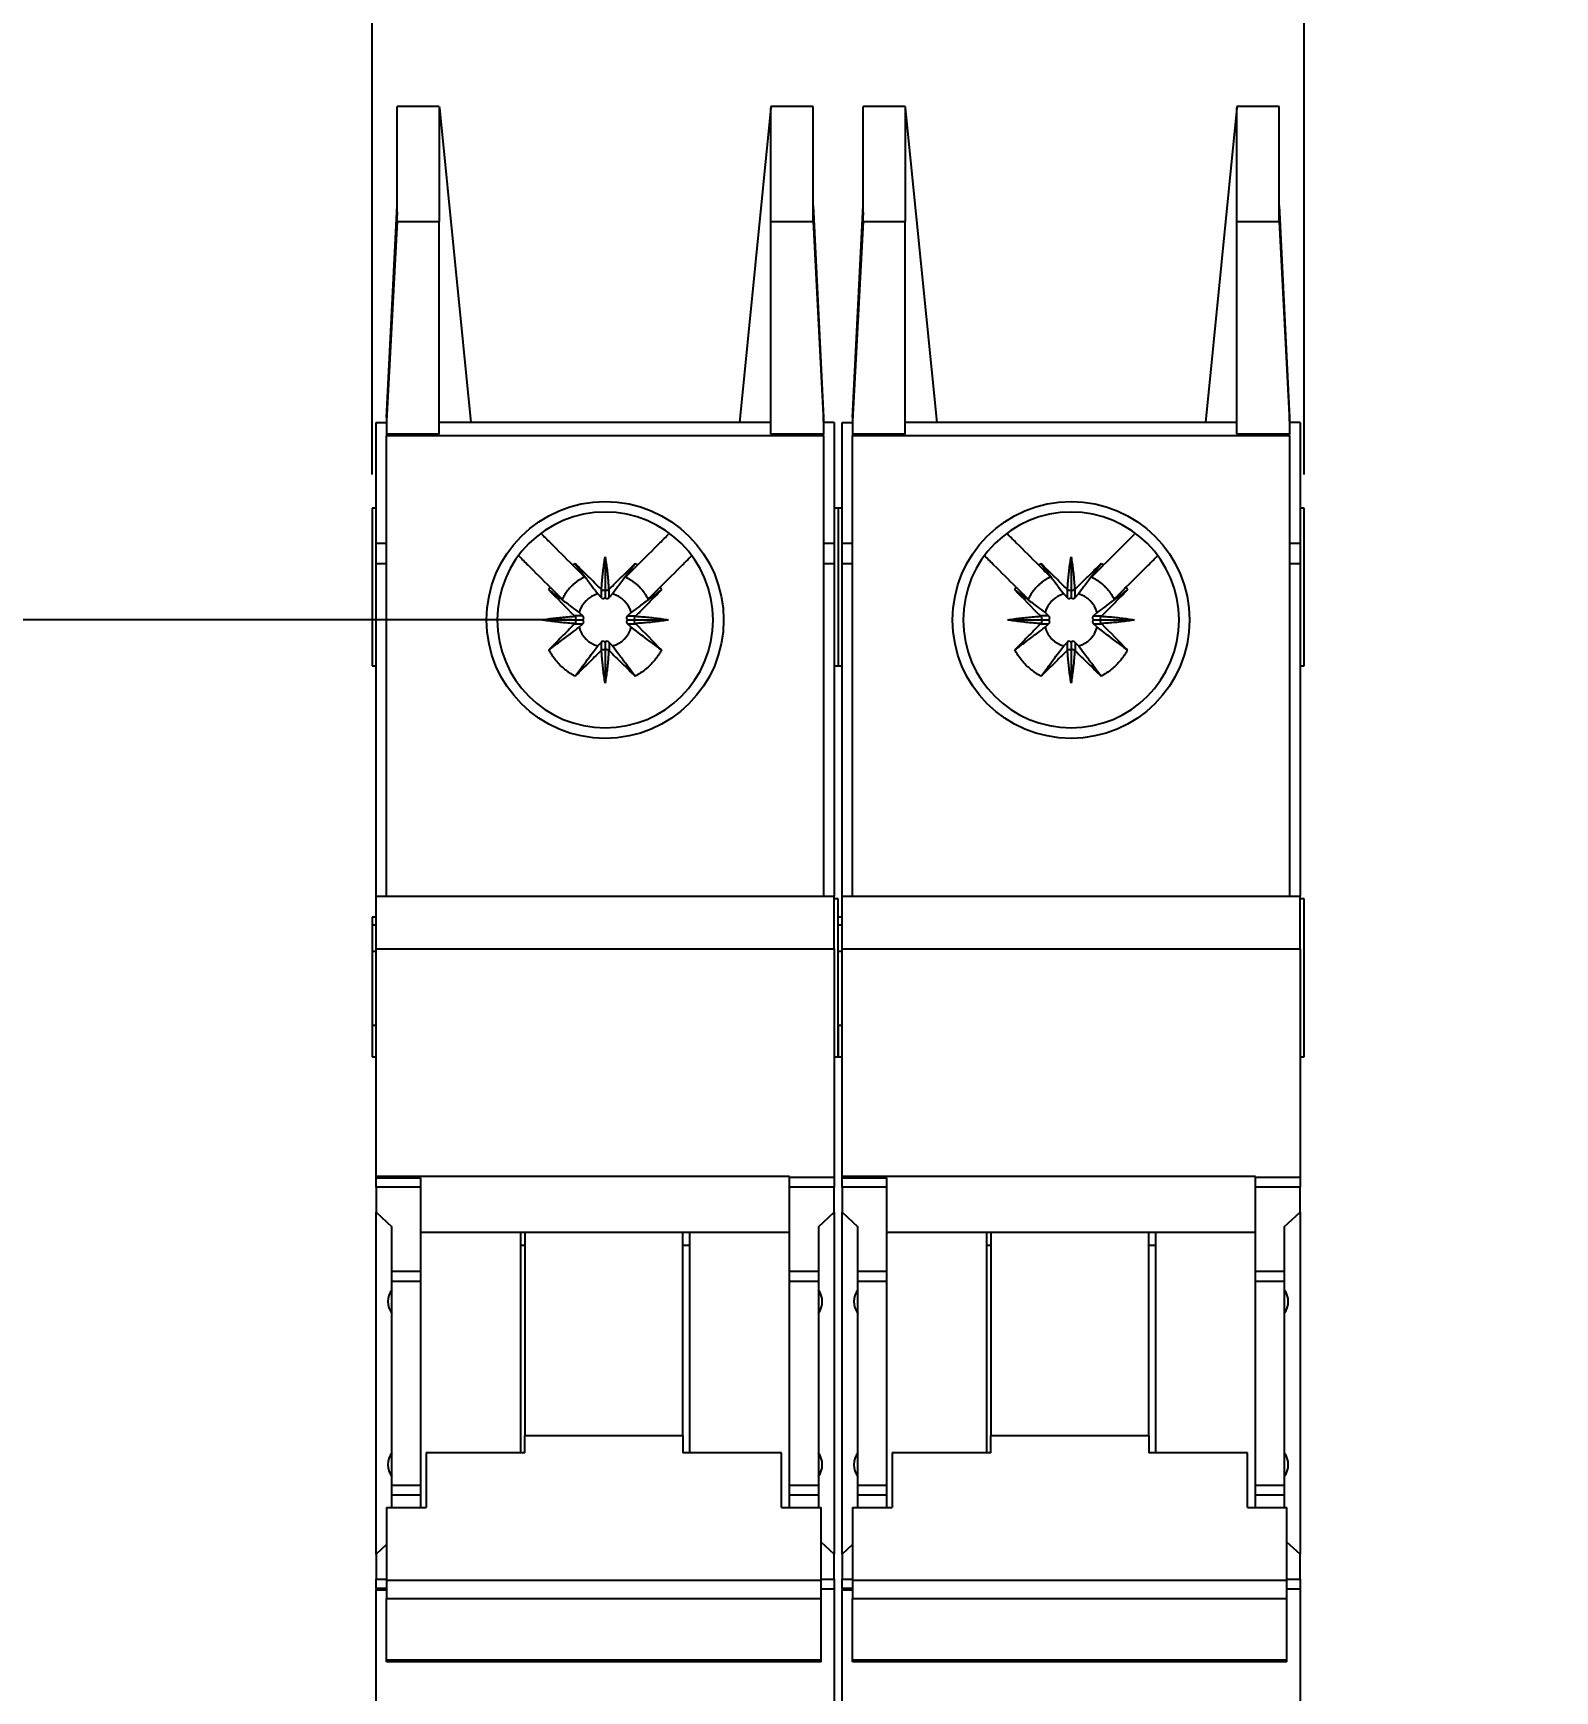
# Model space of a CAD drawing. Header units: inches. Extents: x 0 to 17, y 0 to 11.
# Drawn here: x 2.689 to 4.965, y 4.418 to 6.898 of the extents above; entities that cross this region are included whole.
import ezdxf

# ---------------------------------------------------------------- set-up
doc = ezdxf.new("R2010")
doc.units = ezdxf.units.IN
doc.header["$MEASUREMENT"] = 0
doc.linetypes.add('SLD-Solid', pattern=[0])
doc.layers.add('DIMENSIONS', color=140, linetype='SLD-Solid', lineweight=25)
doc.styles.add('SLDTEXTSTYLE0', font='GOTHIC.TTF', dxfattribs={"width": 0.913})
doc.dimstyles.new('SLDDIMSTYLE0', dxfattribs={"dimtxt": 0.15, "dimasz": 0.18, "dimexe": 0.18, "dimexo": 0.0625, "dimgap": 0.0375, "dimtad": 0, "dimtih": 1, "dimtoh": 1, "dimrnd": 1e-09, "dimzin": 4, "dimdsep": 46, "dimtxsty": 'SLDTEXTSTYLE0', "dimsah": 1, "dimcen": 0.09, "dimadec": 0, "dimazin": 1, "dimtfac": 1, "dimtofl": 0, "dimtmove": 0, "dimatfit": 3, "dimfxl": 1, "dimfrac": 2, "dimtolj": 1, "dimtzin": 12, "dimarcsym": 0})
doc.dimstyles.new('SLDDIMSTYLE2', dxfattribs={"dimtxt": 0.15, "dimasz": 0.18, "dimexe": 0.18, "dimexo": 0.0625, "dimgap": 0.0375, "dimtad": 0, "dimtih": 1, "dimtoh": 1, "dimrnd": 1e-09, "dimzin": 12, "dimdsep": 46, "dimtxsty": 'SLDTEXTSTYLE0', "dimsah": 1, "dimcen": 0.09, "dimadec": 0, "dimazin": 3, "dimtfac": 1, "dimtmove": 0, "dimatfit": 3, "dimfxl": 1, "dimfrac": 2, "dimtolj": 1, "dimtzin": 12, "dimarcsym": 0})

# ---------------------------------------------------------------- blocks, each defined once
blk = doc.blocks.new('_D')
at = {"layer": 'DIMENSIONS'}
for p, q in [((3.4945, 6.0201), (2.3076, 6.0201)), ((2.4326, 6.0201), (2.4326, 4.9907)), ((2.2386, 4.7198), (2.1929, 4.7198)), ((2.1929, 4.7198), (2.1929, 4.4817)), ((2.6265, 4.7198), (2.6722, 4.7198)), ((2.6722, 4.7198), (2.6722, 4.4817)), ((2.1929, 4.4817), (2.2386, 4.4817)), ((2.6722, 4.4817), (2.6265, 4.4817)), ((2.4326, 3.4217), (2.4326, 4.4512)), ((3.4945, 3.4217), (2.3076, 3.4217))]:
    blk.add_line(p, q, dxfattribs=at)
for points in [[(2.4326, 6.0201), (2.3826, 5.8401), (2.4826, 5.8401)], [(2.4326, 3.4217), (2.4826, 3.6017), (2.3826, 3.6017)]]:
    blk.add_solid(points, dxfattribs=at)
at = {"layer": 'DIMENSIONS', "char_height": 0.15, "attachment_point": 1, "style": 'SLDTEXTSTYLE0'}
for s, insert in [('2.60', (2.2386, 4.9419)), ('66.0', (2.2386, 4.6733))]:
    blk.add_mtext(s, dxfattribs=dict(at, insert=insert))
blk = doc.blocks.new('_D_2')
at = {"layer": 'DIMENSIONS'}
for p, q in [((3.196, 6.2375), (3.196, 7.3683)), ((4.5897, 6.2375), (4.5897, 7.3683)), ((3.196, 7.2433), (2.821, 7.2433)), ((3.6989, 7.2421), (3.6532, 7.2421)), ((3.6532, 7.2421), (3.6532, 7.004)), ((4.0868, 7.2421), (4.1326, 7.2421)), ((4.1326, 7.2421), (4.1326, 7.004)), ((4.5897, 7.2433), (4.9647, 7.2433)), ((3.6532, 7.004), (3.6989, 7.004)), ((4.1326, 7.004), (4.0868, 7.004))]:
    blk.add_line(p, q, dxfattribs=at)
for points in [[(3.196, 7.2433), (3.016, 7.2933), (3.016, 7.1933)], [(4.5897, 7.2433), (4.7697, 7.1933), (4.7697, 7.2933)]]:
    blk.add_solid(points, dxfattribs=at)
at = {"layer": 'DIMENSIONS', "char_height": 0.15, "attachment_point": 1, "style": 'SLDTEXTSTYLE0'}
for s, insert in [('1.39', (3.6989, 7.4642)), ('35.4', (3.6989, 7.1956))]:
    blk.add_mtext(s, dxfattribs=dict(at, insert=insert))

msp = doc.modelspace()

# ---------------------------------------------------------------- linework, layer by layer
for p, q in [((3.2334, 6.6161), (3.2334, 6.7879)), ((3.2964, 6.7879), (3.2334, 6.7879)), ((3.2964, 6.7879), (3.2966, 6.7864)), ((3.2964, 6.7864), (3.2966, 6.7864)), ((3.2964, 6.7864), (3.2964, 6.6161)), ((3.2966, 6.7864), (3.3437, 6.3154)), ((3.7924, 6.7864), (3.7453, 6.3154)), ((3.7924, 6.7864), (3.7925, 6.7864)), ((3.8555, 6.7879), (3.7925, 6.7879)), ((3.7925, 6.6161), (3.7925, 6.7864)), ((3.8555, 6.6161), (3.8555, 6.7879)), ((3.9303, 6.6161), (3.9303, 6.7879)), ((3.9933, 6.7879), (3.9303, 6.7879)), ((3.9933, 6.7879), (3.9934, 6.7864)), ((3.9933, 6.7864), (3.9934, 6.7864)), ((3.9933, 6.7864), (3.9933, 6.6161)), ((3.9934, 6.7864), (4.0405, 6.3154)), ((4.4892, 6.7864), (4.4421, 6.3154)), ((4.4892, 6.7864), (4.4893, 6.7864)), ((4.5523, 6.7879), (4.4893, 6.7879)), ((4.4893, 6.6161), (4.4893, 6.7864)), ((4.5523, 6.6161), (4.5523, 6.7879)), ((3.2177, 6.3228), (3.2334, 6.6401)), ((3.2334, 6.6303), (3.2216, 6.3909)), ((3.8555, 6.6401), (3.8712, 6.3228)), ((3.8555, 6.6303), (3.8674, 6.3909)), ((3.9145, 6.3228), (3.9303, 6.6401)), ((3.9303, 6.6303), (3.9184, 6.3909)), ((4.5523, 6.6401), (4.5681, 6.3228)), ((4.5523, 6.6303), (4.5642, 6.3909)), ((3.2334, 6.6161), (3.2177, 6.3176)), ((3.2334, 6.6161), (3.2964, 6.6161)), ((3.2964, 6.2982), (3.2964, 6.6161)), ((3.7925, 6.2982), (3.7925, 6.6161)), ((3.7925, 6.6161), (3.8555, 6.6161)), ((3.8555, 6.6161), (3.8712, 6.3176)), ((3.9303, 6.6161), (3.9145, 6.3176)), ((3.9303, 6.6161), (3.9933, 6.6161)), ((3.9933, 6.2982), (3.9933, 6.6161)), ((4.4893, 6.2982), (4.4893, 6.6161)), ((4.4893, 6.6161), (4.5523, 6.6161)), ((4.5523, 6.6161), (4.5681, 6.3176)), ((3.2019, 6.3154), (3.2177, 6.3154)), ((3.2019, 6.1344), (3.2019, 6.3154)), ((3.2177, 6.3228), (3.2177, 6.3176)), ((3.2177, 6.3176), (3.2177, 6.2982)), ((3.7925, 6.3154), (3.2964, 6.3154)), ((3.8712, 6.3176), (3.8712, 6.3228)), ((3.8712, 6.3176), (3.8712, 6.2982)), ((3.887, 6.3154), (3.8712, 6.3154)), ((3.887, 6.3154), (3.887, 6.1344)), ((3.8988, 6.3154), (3.9145, 6.3154)), ((3.8988, 6.1344), (3.8988, 6.3154)), ((3.9145, 6.3228), (3.9145, 6.3176)), ((3.9145, 6.3176), (3.9145, 6.2982)), ((4.4893, 6.3154), (3.9933, 6.3154)), ((4.5681, 6.3176), (4.5681, 6.3228)), ((4.5681, 6.3176), (4.5681, 6.2982)), ((4.5838, 6.3154), (4.5681, 6.3154)), ((4.5838, 6.3154), (4.5838, 6.1344)), ((3.2964, 6.2982), (3.2177, 6.2982)), ((3.2177, 6.2982), (3.2177, 6.2957)), ((3.8712, 6.2957), (3.2177, 6.2957)), ((3.2177, 5.6068), (3.2177, 6.2957)), ((3.8712, 6.2982), (3.7925, 6.2982)), ((3.8712, 6.2957), (3.8712, 6.2982)), ((3.8712, 6.2957), (3.8712, 5.6068)), ((3.9933, 6.2982), (3.9145, 6.2982)), ((3.9145, 6.2982), (3.9145, 6.2957)), ((4.5681, 6.2957), (3.9145, 6.2957)), ((3.9145, 5.6068), (3.9145, 6.2957)), ((4.5681, 6.2982), (4.4893, 6.2982)), ((4.5681, 6.2957), (4.5681, 6.2982)), ((4.5681, 6.2957), (4.5681, 5.6068)), ((3.2019, 6.1875), (3.196, 6.1875)), ((3.196, 6.1875), (3.196, 5.9513)), ((3.8929, 6.1875), (3.887, 6.1875)), ((3.8929, 6.1875), (3.8929, 5.9513)), ((3.8988, 6.1875), (3.8929, 6.1875)), ((4.5897, 6.1875), (4.5838, 6.1875)), ((4.5897, 5.9513), (4.5897, 6.1875)), ((3.2177, 6.1344), (3.2019, 6.1344)), ((3.2019, 6.104), (3.2019, 6.1344)), ((3.887, 6.1344), (3.8712, 6.1344)), ((3.887, 6.1344), (3.887, 6.104)), ((3.9145, 6.1344), (3.8988, 6.1344)), ((3.8988, 6.104), (3.8988, 6.1344)), ((4.5838, 6.1344), (4.5681, 6.1344)), ((4.5838, 6.1344), (4.5838, 6.104)), ((3.2177, 6.104), (3.2019, 6.104)), ((3.2019, 5.6068), (3.2019, 6.104)), ((3.5445, 6.1146), (3.5445, 6.0654)), ((3.887, 6.104), (3.8712, 6.104)), ((3.887, 6.104), (3.887, 5.6068)), ((3.9145, 6.104), (3.8988, 6.104)), ((3.8988, 5.6068), (3.8988, 6.104)), ((4.2413, 6.1146), (4.2413, 6.0654)), ((4.5838, 6.104), (4.5681, 6.104)), ((4.5838, 6.104), (4.5838, 5.6068)), ((3.5334, 6.0591), (3.5385, 6.0538)), ((3.5385, 6.066), (3.5385, 6.0538)), ((3.5445, 6.0654), (3.5445, 6.0537)), ((3.5504, 6.0538), (3.5504, 6.066)), ((3.5555, 6.0591), (3.5504, 6.0538)), ((4.2303, 6.0591), (4.2354, 6.0538)), ((4.2354, 6.066), (4.2354, 6.0538)), ((4.2413, 6.0654), (4.2413, 6.0537)), ((4.2472, 6.0538), (4.2472, 6.066)), ((4.2523, 6.0591), (4.2472, 6.0538)), ((3.5109, 6.0261), (3.4987, 6.0261)), ((3.5055, 6.0312), (3.5109, 6.0261)), ((3.5834, 6.0312), (3.5781, 6.0261)), ((3.5781, 6.0261), (3.5903, 6.0261)), ((4.2077, 6.0261), (4.1955, 6.0261)), ((4.2024, 6.0312), (4.2077, 6.0261)), ((4.2803, 6.0312), (4.2749, 6.0261)), ((4.2749, 6.0261), (4.2871, 6.0261)), ((3.4501, 6.0201), (3.4993, 6.0201)), ((3.4987, 6.0142), (3.5109, 6.0142)), ((3.4993, 6.0201), (3.5109, 6.0201)), ((3.5055, 6.0091), (3.5109, 6.0142)), ((3.578, 6.0201), (3.5897, 6.0201)), ((3.5781, 6.0142), (3.5903, 6.0142)), ((3.5834, 6.0091), (3.5781, 6.0142)), ((3.5897, 6.0201), (3.6389, 6.0201)), ((4.1469, 6.0201), (4.1961, 6.0201)), ((4.1955, 6.0142), (4.2077, 6.0142)), ((4.1961, 6.0201), (4.2078, 6.0201)), ((4.2024, 6.0091), (4.2077, 6.0142)), ((4.2749, 6.0201), (4.2865, 6.0201)), ((4.2749, 6.0142), (4.2871, 6.0142)), ((4.2803, 6.0091), (4.2749, 6.0142)), ((4.2865, 6.0201), (4.3357, 6.0201)), ((3.5334, 5.9812), (3.5385, 5.9865)), ((3.5385, 5.9865), (3.5385, 5.9743)), ((3.5445, 5.9866), (3.5445, 5.9749)), ((3.5504, 5.9865), (3.5504, 5.9743)), ((3.5555, 5.9812), (3.5504, 5.9865)), ((4.2303, 5.9812), (4.2354, 5.9865)), ((4.2354, 5.9865), (4.2354, 5.9743)), ((4.2413, 5.9866), (4.2413, 5.9749)), ((4.2472, 5.9865), (4.2472, 5.9743)), ((4.2523, 5.9812), (4.2472, 5.9865)), ((3.5445, 5.9749), (3.5445, 5.9257)), ((4.2413, 5.9749), (4.2413, 5.9257)), ((3.196, 5.9513), (3.2019, 5.9513)), ((3.887, 5.9513), (3.8929, 5.9513)), ((3.8929, 5.9513), (3.8988, 5.9513)), ((4.5838, 5.9513), (4.5897, 5.9513)), ((3.2019, 5.6068), (3.887, 5.6068)), ((3.2019, 5.528), (3.2019, 5.6068)), ((3.887, 5.528), (3.887, 5.6068)), ((3.8988, 5.6068), (4.5838, 5.6068)), ((3.8988, 5.528), (3.8988, 5.6068)), ((4.5838, 5.528), (4.5838, 5.6068)), ((3.8929, 5.6028), (3.887, 5.6028)), ((3.8929, 5.3666), (3.8929, 5.6028)), ((4.5897, 5.6028), (4.5838, 5.6028)), ((4.5897, 5.3666), (4.5897, 5.6028)), ((3.2019, 5.5753), (3.196, 5.5753)), ((3.196, 5.5753), (3.196, 5.5635)), ((3.196, 5.5635), (3.196, 5.5241)), ((3.2019, 5.5635), (3.196, 5.5635)), ((3.8988, 5.5753), (3.8929, 5.5753)), ((3.8988, 5.5635), (3.8929, 5.5635)), ((3.2019, 5.5241), (3.196, 5.5241)), ((3.196, 5.5241), (3.196, 5.4138)), ((3.2019, 5.528), (3.887, 5.528)), ((3.2019, 5.1875), (3.2019, 5.528)), ((3.887, 5.528), (3.887, 5.1863)), ((3.8988, 5.5241), (3.8929, 5.5241)), ((3.8988, 5.528), (4.5838, 5.528)), ((3.8988, 5.1875), (3.8988, 5.528)), ((4.5838, 5.528), (4.5838, 5.1863)), ((3.196, 5.4138), (3.2019, 5.4138)), ((3.196, 5.4138), (3.196, 5.3666)), ((3.8929, 5.4138), (3.8988, 5.4138)), ((3.8929, 5.4138), (3.8929, 5.3666)), ((3.196, 5.3666), (3.2019, 5.3666)), ((3.887, 5.3666), (3.8929, 5.3666)), ((3.8929, 5.3666), (3.8988, 5.3666)), ((4.5838, 5.3666), (4.5897, 5.3666)), ((3.8201, 5.1875), (3.2019, 5.1875)), ((3.2019, 5.1855), (3.2019, 5.1875)), ((3.2019, 5.1855), (3.2689, 5.1855)), ((3.2019, 5.1718), (3.2019, 5.1855)), ((3.2689, 5.1718), (3.2689, 5.1855)), ((3.8201, 5.1863), (3.8201, 5.1875)), ((3.887, 5.1863), (3.8201, 5.1863)), ((3.8201, 5.1718), (3.8201, 5.1863)), ((3.887, 5.1863), (3.887, 5.1718)), ((4.5169, 5.1875), (3.8988, 5.1875)), ((3.8988, 5.1855), (3.8988, 5.1875)), ((3.8988, 5.1855), (3.9657, 5.1855)), ((3.8988, 5.1718), (3.8988, 5.1855)), ((3.9657, 5.1718), (3.9657, 5.1855)), ((4.5169, 5.1863), (4.5169, 5.1875)), ((4.5838, 5.1863), (4.5169, 5.1863)), ((4.5169, 5.1718), (4.5169, 5.1863)), ((4.5838, 5.1863), (4.5838, 5.1718)), ((3.2019, 5.1718), (3.2019, 5.1341)), ((3.2689, 5.1718), (3.2019, 5.1718)), ((3.2689, 5.0457), (3.2689, 5.1718)), ((3.887, 5.1718), (3.8201, 5.1718)), ((3.8201, 5.0457), (3.8201, 5.1718)), ((3.887, 5.1341), (3.887, 5.1718)), ((3.8988, 5.1718), (3.8988, 5.1341)), ((3.9657, 5.1718), (3.8988, 5.1718)), ((3.9657, 5.0457), (3.9657, 5.1718)), ((4.5838, 5.1718), (4.5169, 5.1718)), ((4.5169, 5.0457), (4.5169, 5.1718)), ((4.5838, 5.1341), (4.5838, 5.1718)), ((3.2019, 5.1341), (3.2256, 5.1124)), ((3.2019, 4.6227), (3.2019, 5.1341)), ((3.8634, 5.1124), (3.887, 5.1341)), ((3.887, 5.1341), (3.887, 4.6227)), ((3.8988, 5.1341), (3.9224, 5.1124)), ((3.8988, 4.6227), (3.8988, 5.1341)), ((4.5602, 5.1124), (4.5838, 5.1341)), ((4.5838, 5.1341), (4.5838, 4.6227)), ((3.2256, 5.0457), (3.2256, 5.1124)), ((3.8634, 5.1124), (3.8634, 5.0457)), ((3.9224, 5.0457), (3.9224, 5.1124)), ((4.5602, 5.1124), (4.5602, 5.0457)), ((3.6704, 5.1036), (3.2689, 5.1036)), ((3.4185, 4.7741), (3.4185, 5.1036)), ((3.4244, 5.0842), (3.4185, 5.0842)), ((3.4244, 5.1036), (3.4244, 4.7999)), ((3.6606, 4.7999), (3.6606, 5.1036)), ((3.6704, 5.0842), (3.6606, 5.0842)), ((3.6704, 5.1036), (3.6704, 4.7741)), ((3.8201, 5.1036), (3.6704, 5.1036)), ((4.3673, 5.1036), (3.9657, 5.1036)), ((4.1153, 4.7741), (4.1153, 5.1036)), ((4.1212, 5.0842), (4.1153, 5.0842)), ((4.1212, 5.1036), (4.1212, 4.7999)), ((4.3575, 4.7999), (4.3575, 5.1036)), ((4.3673, 5.0842), (4.3575, 5.0842)), ((4.3673, 5.1036), (4.3673, 4.7741)), ((4.5169, 5.1036), (4.3673, 5.1036)), ((3.2256, 5.0457), (3.2689, 5.0457)), ((3.2256, 5.0312), (3.2256, 5.0457)), ((3.2689, 5.0312), (3.2689, 5.0457)), ((3.8201, 5.0312), (3.8201, 5.0457)), ((3.8201, 5.0457), (3.8634, 5.0457)), ((3.8634, 5.0457), (3.8634, 5.0312)), ((3.9224, 5.0457), (3.9657, 5.0457)), ((3.9224, 5.0312), (3.9224, 5.0457)), ((3.9657, 5.0312), (3.9657, 5.0457)), ((4.5169, 5.0457), (4.5602, 5.0457)), ((4.5169, 5.0312), (4.5169, 5.0457)), ((4.5602, 5.0457), (4.5602, 5.0312)), ((3.2256, 5.0312), (3.2689, 5.0312)), ((3.2256, 4.7256), (3.2256, 5.0312)), ((3.2689, 4.7256), (3.2689, 5.0312)), ((3.8201, 5.0312), (3.8634, 5.0312)), ((3.8201, 4.7256), (3.8201, 5.0312)), ((3.8634, 5.0312), (3.8634, 4.7256)), ((3.9224, 5.0312), (3.9657, 5.0312)), ((3.9224, 4.7256), (3.9224, 5.0312)), ((3.9657, 4.7256), (3.9657, 5.0312)), ((4.5169, 5.0312), (4.5602, 5.0312)), ((4.5169, 4.7256), (4.5169, 5.0312)), ((4.5602, 5.0312), (4.5602, 4.7256)), ((3.4244, 4.7741), (3.4244, 4.7999)), ((3.4244, 4.7999), (3.6606, 4.7999)), ((3.6606, 4.7999), (3.6606, 4.7741)), ((4.1212, 4.7741), (4.1212, 4.7999)), ((4.1212, 4.7999), (4.3575, 4.7999)), ((4.3575, 4.7999), (4.3575, 4.7741)), ((3.2767, 4.7741), (3.2767, 4.6926)), ((3.4244, 4.7741), (3.2767, 4.7741)), ((3.8082, 4.7741), (3.6606, 4.7741)), ((3.8082, 4.6926), (3.8082, 4.7741)), ((3.9736, 4.7741), (3.9736, 4.6926)), ((4.1212, 4.7741), (3.9736, 4.7741)), ((4.5051, 4.7741), (4.3575, 4.7741)), ((4.5051, 4.6926), (4.5051, 4.7741)), ((3.2256, 4.7256), (3.2689, 4.7256)), ((3.2256, 4.7112), (3.2256, 4.7256)), ((3.2689, 4.7112), (3.2689, 4.7256)), ((3.8201, 4.7256), (3.8634, 4.7256)), ((3.8201, 4.7112), (3.8201, 4.7256)), ((3.8634, 4.7256), (3.8634, 4.7112)), ((3.9224, 4.7256), (3.9657, 4.7256)), ((3.9224, 4.7112), (3.9224, 4.7256)), ((3.9657, 4.7112), (3.9657, 4.7256)), ((4.5169, 4.7256), (4.5602, 4.7256)), ((4.5169, 4.7112), (4.5169, 4.7256)), ((4.5602, 4.7256), (4.5602, 4.7112)), ((3.2177, 4.6926), (3.2767, 4.6926)), ((3.2177, 4.6926), (3.2177, 4.5839)), ((3.2256, 4.7112), (3.2689, 4.7112)), ((3.2256, 4.6926), (3.2256, 4.7112)), ((3.2689, 4.6926), (3.2689, 4.7112)), ((3.8082, 4.6926), (3.8673, 4.6926)), ((3.8201, 4.7112), (3.8634, 4.7112)), ((3.8201, 4.6926), (3.8201, 4.7112)), ((3.8634, 4.7112), (3.8634, 4.6926)), ((3.8673, 4.5839), (3.8673, 4.6926)), ((3.9145, 4.6926), (3.9736, 4.6926)), ((3.9145, 4.6926), (3.9145, 4.5839)), ((3.9224, 4.7112), (3.9657, 4.7112)), ((3.9224, 4.6926), (3.9224, 4.7112)), ((3.9657, 4.6926), (3.9657, 4.7112)), ((4.5051, 4.6926), (4.5641, 4.6926)), ((4.5169, 4.7112), (4.5602, 4.7112)), ((4.5169, 4.6926), (4.5169, 4.7112)), ((4.5602, 4.7112), (4.5602, 4.6926)), ((4.5641, 4.5839), (4.5641, 4.6926)), ((3.2177, 4.6372), (3.2019, 4.6227)), ((3.887, 4.6227), (3.8673, 4.6408)), ((3.9145, 4.6372), (3.8988, 4.6227)), ((4.5838, 4.6227), (4.5641, 4.6408)), ((3.2019, 4.6227), (3.2019, 4.5851)), ((3.887, 4.5851), (3.887, 4.6227)), ((3.8988, 4.6227), (3.8988, 4.5851)), ((4.5838, 4.5851), (4.5838, 4.6227)), ((3.2019, 4.5713), (3.2019, 4.5851)), ((3.2019, 4.5851), (3.2177, 4.5851)), ((3.2177, 4.5713), (3.2019, 4.5713)), ((3.2019, 4.5713), (3.2019, 4.5694)), ((3.2019, 4.5694), (3.2177, 4.5694)), ((3.2019, 3.9138), (3.2019, 4.5694)), ((3.2177, 4.5839), (3.2177, 4.5562)), ((3.2177, 4.5839), (3.8673, 4.5839)), ((3.8673, 4.5851), (3.887, 4.5851)), ((3.8673, 4.5562), (3.8673, 4.5839)), ((3.8673, 4.5706), (3.887, 4.5706)), ((3.887, 4.5851), (3.887, 4.5706)), ((3.887, 4.5706), (3.887, 3.9138)), ((3.8988, 4.5713), (3.8988, 4.5851)), ((3.8988, 4.5851), (3.9145, 4.5851)), ((3.9145, 4.5713), (3.8988, 4.5713)), ((3.8988, 4.5713), (3.8988, 4.5694)), ((3.8988, 4.5694), (3.9145, 4.5694)), ((3.8988, 3.9138), (3.8988, 4.5694)), ((3.9145, 4.5839), (3.9145, 4.5562)), ((3.9145, 4.5839), (4.5641, 4.5839)), ((4.5641, 4.5851), (4.5838, 4.5851)), ((4.5641, 4.5562), (4.5641, 4.5839)), ((4.5641, 4.5706), (4.5838, 4.5706)), ((4.5838, 4.5851), (4.5838, 4.5706)), ((4.5838, 4.5706), (4.5838, 3.9138)), ((3.2177, 4.5562), (3.8673, 4.5562)), ((3.2177, 4.4642), (3.2177, 4.5562)), ((3.8673, 4.4642), (3.8673, 4.5562)), ((3.9145, 4.4642), (3.9145, 4.5562)), ((3.9145, 4.5562), (4.5641, 4.5562)), ((4.5641, 4.4642), (4.5641, 4.5562)), ((3.8673, 4.4642), (3.2177, 4.4642)), ((3.2177, 4.4613), (3.2177, 4.4642)), ((3.8673, 4.4613), (3.8673, 4.4642)), ((4.5641, 4.4642), (3.9145, 4.4642)), ((3.9145, 4.4613), (3.9145, 4.4642)), ((4.5641, 4.4613), (4.5641, 4.4642)), ((3.8673, 4.4613), (3.2177, 4.4613)), ((4.5641, 4.4613), (3.9145, 4.4613))]:
    msp.add_line(p, q)
for centre in [(3.5445, 6.0201), (4.2413, 6.0201)]:
    msp.add_circle(centre, 0.1772)
for centre, radius, start, end in [((3.5445, 6.0201), 0.1614, 90, 270), ((3.5445, 6.0201), 0.1614, 270, 90), ((4.2413, 6.0201), 0.1614, 90, 270), ((4.2413, 6.0201), 0.1614, 270, 90), ((3.5445, 6.0201), 0.0405, 105.7988, 164.2012), ((3.5445, 6.0201), 0.0405, 15.7988, 74.2012), ((4.2413, 6.0201), 0.0405, 105.7988, 164.2012), ((4.2413, 6.0201), 0.0405, 15.7988, 74.2012), ((3.5445, 6.0201), 0.0405, 195.7988, 254.2012), ((3.5445, 6.0201), 0.0405, 285.7988, 344.2012), ((4.2413, 6.0201), 0.0405, 195.7988, 254.2012), ((4.2413, 6.0201), 0.0405, 285.7988, 344.2012), ((3.2492, 5.0005), 0.0295, 143.1301, 216.8699), ((3.8397, 5.0005), 0.0295, 323.1301, 36.8699), ((3.946, 5.0005), 0.0295, 143.1301, 216.8699), ((4.5366, 5.0005), 0.0295, 323.1301, 36.8699), ((3.2492, 4.7564), 0.0295, 143.1301, 216.8699), ((3.8397, 4.7564), 0.0295, 323.1301, 36.8699), ((3.946, 4.7564), 0.0295, 143.1301, 216.8699), ((4.5366, 4.7564), 0.0295, 323.1301, 36.8699)]:
    msp.add_arc(centre, radius, start, end)
for points, knots in [([(3.7925, 6.7879), (3.7925, 6.7878), (3.7925, 6.7878), (3.7924, 6.7873), (3.7924, 6.7867), (3.7924, 6.7864)], [0, 0, 0, 0, 0.333058, 0.66639, 1, 1, 1, 1]), ([(4.4893, 6.7879), (4.4893, 6.7878), (4.4893, 6.7878), (4.4893, 6.7873), (4.4892, 6.7867), (4.4892, 6.7864)], [0, 0, 0, 0, 0.333058, 0.66639, 1, 1, 1, 1]), ([(3.448, 6.1501), (3.4528, 6.1452), (3.4683, 6.1297), (3.4846, 6.1134), (3.4958, 6.1023)], [0, 0, 0, 0, 0.3124473, 1, 1, 1, 1]), ([(4.1448, 6.1501), (4.1496, 6.1452), (4.1652, 6.1297), (4.1814, 6.1134), (4.1926, 6.1023)], [0, 0, 0, 0, 0.312447, 1, 1, 1, 1]), ([(3.5932, 6.1023), (3.6044, 6.1134), (3.6201, 6.1292), (3.6351, 6.1442), (3.6394, 6.1485)], [0, 0, 0, 0, 0.711086, 1, 1, 1, 1]), ([(4.29, 6.1023), (4.3012, 6.1134), (4.3169, 6.1292), (4.3319, 6.1442), (4.3363, 6.1485)], [0, 0, 0, 0, 0.711086, 1, 1, 1, 1]), ([(3.4624, 6.0689), (3.4512, 6.08), (3.4352, 6.096), (3.42, 6.1112), (3.4155, 6.1158)], [0, 0, 0, 0, 0.701171, 1, 1, 1, 1]), ([(3.4958, 6.1023), (3.499, 6.0991), (3.5049, 6.0931), (3.5109, 6.0871), (3.5137, 6.0843)], [0, 0, 0, 0, 0.539071, 1, 1, 1, 1]), ([(3.5385, 6.066), (3.5353, 6.0692), (3.5288, 6.0757), (3.519, 6.0853), (3.5093, 6.0949), (3.5028, 6.1012), (3.4995, 6.1044)], [0, 0, 0, 0, 0.2501072, 0.5, 0.7498928, 1, 1, 1, 1]), ([(3.4995, 6.1044), (3.5043, 6.098), (3.5129, 6.0865), (3.5241, 6.0715), (3.5307, 6.0627), (3.5334, 6.0591)], [0, 0, 0, 0, 0.430427, 0.763755, 1, 1, 1, 1]), ([(3.539, 6.0654), (3.5392, 6.0687), (3.5397, 6.0754), (3.5406, 6.0854), (3.5417, 6.0952), (3.5429, 6.1049), (3.544, 6.1113), (3.5445, 6.1146)], [0, 0, 0, 0, 0.202067, 0.403021, 0.60294, 0.801906, 1, 1, 1, 1]), ([(3.5445, 6.1146), (3.545, 6.1113), (3.546, 6.1048), (3.5473, 6.0949), (3.5484, 6.0851), (3.5493, 6.0753), (3.5497, 6.0687), (3.5499, 6.0654)], [0, 0, 0, 0, 0.202208, 0.403257, 0.603203, 0.802099, 1, 1, 1, 1]), ([(3.5504, 6.066), (3.5536, 6.0692), (3.5602, 6.0756), (3.5699, 6.0853), (3.5797, 6.0949), (3.5861, 6.1012), (3.5894, 6.1044)], [0, 0, 0, 0, 0.24963, 0.499506, 0.749629, 1, 1, 1, 1]), ([(3.5894, 6.1044), (3.5846, 6.098), (3.5761, 6.0865), (3.5648, 6.0715), (3.5582, 6.0627), (3.5555, 6.0591)], [0, 0, 0, 0, 0.430427, 0.763755, 1, 1, 1, 1]), ([(3.5932, 6.1023), (3.59, 6.0991), (3.584, 6.0931), (3.578, 6.0871), (3.5752, 6.0843)], [0, 0, 0, 0, 0.5390709, 1, 1, 1, 1]), ([(3.6728, 6.1151), (3.6685, 6.1108), (3.6535, 6.0958), (3.6378, 6.08), (3.6266, 6.0689)], [0, 0, 0, 0, 0.288887, 1, 1, 1, 1]), ([(4.1592, 6.0689), (4.148, 6.08), (4.1321, 6.096), (4.1168, 6.1112), (4.1123, 6.1158)], [0, 0, 0, 0, 0.701171, 1, 1, 1, 1]), ([(4.1926, 6.1023), (4.1958, 6.0991), (4.2017, 6.0931), (4.2078, 6.0871), (4.2106, 6.0843)], [0, 0, 0, 0, 0.539071, 1, 1, 1, 1]), ([(4.2354, 6.066), (4.2321, 6.0692), (4.2256, 6.0757), (4.2159, 6.0853), (4.2061, 6.0949), (4.1996, 6.1012), (4.1964, 6.1044)], [0, 0, 0, 0, 0.250107, 0.5, 0.749893, 1, 1, 1, 1]), ([(4.1964, 6.1044), (4.2012, 6.098), (4.2097, 6.0865), (4.2209, 6.0715), (4.2276, 6.0627), (4.2303, 6.0591)], [0, 0, 0, 0, 0.430427, 0.763755, 1, 1, 1, 1]), ([(4.2359, 6.0654), (4.2361, 6.0687), (4.2365, 6.0754), (4.2374, 6.0854), (4.2385, 6.0952), (4.2398, 6.1049), (4.2408, 6.1113), (4.2413, 6.1146)], [0, 0, 0, 0, 0.202067, 0.403021, 0.60294, 0.801906, 1, 1, 1, 1]), ([(4.2413, 6.1146), (4.2418, 6.1113), (4.2429, 6.1048), (4.2442, 6.0949), (4.2452, 6.0851), (4.2461, 6.0753), (4.2465, 6.0687), (4.2467, 6.0654)], [0, 0, 0, 0, 0.202208, 0.403257, 0.603203, 0.802099, 1, 1, 1, 1]), ([(4.2472, 6.066), (4.2505, 6.0692), (4.257, 6.0756), (4.2668, 6.0853), (4.2765, 6.0949), (4.283, 6.1012), (4.2862, 6.1044)], [0, 0, 0, 0, 0.24963, 0.499506, 0.749629, 1, 1, 1, 1]), ([(4.2862, 6.1044), (4.2814, 6.098), (4.2729, 6.0865), (4.2617, 6.0715), (4.2551, 6.0627), (4.2523, 6.0591)], [0, 0, 0, 0, 0.430427, 0.763755, 1, 1, 1, 1]), ([(4.29, 6.1023), (4.2868, 6.0991), (4.2809, 6.0931), (4.2749, 6.0871), (4.2721, 6.0843)], [0, 0, 0, 0, 0.5390709, 1, 1, 1, 1]), ([(4.3697, 6.1151), (4.3654, 6.1108), (4.3504, 6.0958), (4.3346, 6.08), (4.3234, 6.0689)], [0, 0, 0, 0, 0.288887, 1, 1, 1, 1]), ([(3.5137, 6.0843), (3.5123, 6.0836), (3.5094, 6.0821), (3.5053, 6.0796), (3.5014, 6.0768), (3.4976, 6.0738), (3.4933, 6.0698), (3.4887, 6.0646), (3.484, 6.058), (3.4815, 6.0533), (3.4803, 6.0509)], [0, 0, 0, 0, 0.100408, 0.200158, 0.299712, 0.399533, 0.500081, 0.666981, 0.832904, 1, 1, 1, 1]), ([(3.5752, 6.0843), (3.5767, 6.0836), (3.5795, 6.0821), (3.5836, 6.0796), (3.5876, 6.0768), (3.5913, 6.0738), (3.5956, 6.0698), (3.6002, 6.0646), (3.6049, 6.058), (3.6074, 6.0533), (3.6086, 6.0509)], [0, 0, 0, 0, 0.100408, 0.200158, 0.299712, 0.399533, 0.500081, 0.666981, 0.832904, 1, 1, 1, 1]), ([(4.2106, 6.0843), (4.2091, 6.0836), (4.2062, 6.0821), (4.2021, 6.0796), (4.1982, 6.0768), (4.1945, 6.0738), (4.1902, 6.0698), (4.1855, 6.0646), (4.1809, 6.058), (4.1784, 6.0533), (4.1772, 6.0509)], [0, 0, 0, 0, 0.1004075, 0.2001579, 0.2997118, 0.3995329, 0.500081, 0.6669812, 0.8329044, 1, 1, 1, 1]), ([(4.2721, 6.0843), (4.2735, 6.0836), (4.2764, 6.0821), (4.2805, 6.0796), (4.2844, 6.0768), (4.2881, 6.0738), (4.2924, 6.0698), (4.2971, 6.0646), (4.3018, 6.058), (4.3042, 6.0533), (4.3055, 6.0509)], [0, 0, 0, 0, 0.100408, 0.200158, 0.299712, 0.399533, 0.500081, 0.666981, 0.832904, 1, 1, 1, 1]), ([(3.4602, 6.0651), (3.4667, 6.0603), (3.4781, 6.0518), (3.4931, 6.0405), (3.5019, 6.0339), (3.5055, 6.0312)], [0, 0, 0, 0, 0.430427, 0.763755, 1, 1, 1, 1]), ([(3.4624, 6.0689), (3.4656, 6.0657), (3.4715, 6.0597), (3.4775, 6.0537), (3.4803, 6.0509)], [0, 0, 0, 0, 0.539071, 1, 1, 1, 1]), ([(3.5385, 6.0538), (3.5388, 6.0534), (3.5393, 6.0528), (3.5404, 6.0523), (3.5417, 6.0521), (3.5432, 6.0524), (3.544, 6.0532), (3.5445, 6.0537)], [0, 0, 0, 0, 0.184818, 0.351329, 0.501518, 0.736615, 1, 1, 1, 1]), ([(3.5445, 6.0654), (3.5443, 6.0652), (3.5438, 6.0647), (3.5429, 6.0643), (3.5416, 6.0641), (3.5402, 6.0644), (3.5393, 6.0651), (3.539, 6.0654)], [0, 0, 0, 0, 0.127743, 0.289409, 0.486154, 0.814663, 1, 1, 1, 1]), ([(3.5499, 6.0654), (3.5497, 6.0652), (3.5493, 6.0648), (3.5483, 6.0643), (3.547, 6.0641), (3.5456, 6.0643), (3.5448, 6.0651), (3.5445, 6.0654)], [0, 0, 0, 0, 0.107744, 0.279496, 0.5152, 0.796313, 1, 1, 1, 1]), ([(3.5445, 6.0537), (3.5447, 6.0534), (3.5453, 6.0528), (3.5463, 6.0523), (3.5476, 6.0521), (3.5492, 6.0525), (3.55, 6.0533), (3.5504, 6.0538)], [0, 0, 0, 0, 0.180148, 0.346369, 0.501277, 0.731272, 1, 1, 1, 1]), ([(3.6287, 6.0651), (3.6223, 6.0603), (3.6109, 6.0518), (3.5958, 6.0405), (3.587, 6.0339), (3.5834, 6.0312)], [0, 0, 0, 0, 0.430427, 0.763755, 1, 1, 1, 1]), ([(3.5903, 6.0261), (3.5935, 6.0293), (3.6, 6.0358), (3.6096, 6.0456), (3.6192, 6.0554), (3.6255, 6.0618), (3.6287, 6.0651)], [0, 0, 0, 0, 0.250107, 0.5, 0.749893, 1, 1, 1, 1]), ([(3.6266, 6.0689), (3.6234, 6.0657), (3.6174, 6.0597), (3.6114, 6.0537), (3.6086, 6.0509)], [0, 0, 0, 0, 0.538033, 1, 1, 1, 1]), ([(4.1571, 6.0651), (4.1635, 6.0603), (4.1749, 6.0518), (4.19, 6.0405), (4.1987, 6.0339), (4.2024, 6.0312)], [0, 0, 0, 0, 0.430427, 0.763755, 1, 1, 1, 1]), ([(4.1592, 6.0689), (4.1624, 6.0657), (4.1683, 6.0597), (4.1744, 6.0537), (4.1772, 6.0509)], [0, 0, 0, 0, 0.539071, 1, 1, 1, 1]), ([(4.2354, 6.0538), (4.2357, 6.0534), (4.2362, 6.0528), (4.2372, 6.0523), (4.2385, 6.0521), (4.2401, 6.0524), (4.2409, 6.0532), (4.2413, 6.0537)], [0, 0, 0, 0, 0.184818, 0.351329, 0.501518, 0.736615, 1, 1, 1, 1]), ([(4.2413, 6.0654), (4.2411, 6.0652), (4.2407, 6.0647), (4.2398, 6.0643), (4.2385, 6.0641), (4.237, 6.0644), (4.2362, 6.0651), (4.2359, 6.0654)], [0, 0, 0, 0, 0.127743, 0.289409, 0.486154, 0.814663, 1, 1, 1, 1]), ([(4.2467, 6.0654), (4.2466, 6.0652), (4.2461, 6.0648), (4.2452, 6.0643), (4.2438, 6.0641), (4.2424, 6.0643), (4.2416, 6.0651), (4.2413, 6.0654)], [0, 0, 0, 0, 0.1077443, 0.2794957, 0.5152002, 0.7963126, 1, 1, 1, 1]), ([(4.2413, 6.0537), (4.2416, 6.0534), (4.2421, 6.0528), (4.2432, 6.0523), (4.2445, 6.0521), (4.246, 6.0525), (4.2468, 6.0533), (4.2472, 6.0538)], [0, 0, 0, 0, 0.180148, 0.346369, 0.501277, 0.731272, 1, 1, 1, 1]), ([(4.3256, 6.0651), (4.3191, 6.0603), (4.3077, 6.0518), (4.2927, 6.0405), (4.2839, 6.0339), (4.2803, 6.0312)], [0, 0, 0, 0, 0.430427, 0.763755, 1, 1, 1, 1]), ([(4.2871, 6.0261), (4.2904, 6.0293), (4.2968, 6.0358), (4.3065, 6.0456), (4.3161, 6.0554), (4.3224, 6.0618), (4.3256, 6.0651)], [0, 0, 0, 0, 0.250107, 0.5, 0.749893, 1, 1, 1, 1]), ([(4.3234, 6.0689), (4.3202, 6.0657), (4.3143, 6.0597), (4.3083, 6.0537), (4.3055, 6.0509)], [0, 0, 0, 0, 0.538033, 1, 1, 1, 1]), ([(3.5109, 6.0201), (3.5112, 6.0204), (3.5118, 6.0209), (3.5123, 6.022), (3.5125, 6.0233), (3.5122, 6.0249), (3.5113, 6.0257), (3.5109, 6.0261)], [0, 0, 0, 0, 0.180148, 0.346369, 0.501276, 0.731272, 1, 1, 1, 1]), ([(3.5781, 6.0261), (3.5778, 6.0258), (3.5771, 6.0253), (3.5766, 6.0242), (3.5765, 6.0235), (3.5765, 6.0226), (3.5767, 6.0213), (3.5776, 6.0206), (3.578, 6.0201)], [0, 0, 0, 0, 0.184777, 0.351251, 0.501407, 0.508081, 0.740096, 1, 1, 1, 1]), ([(4.2078, 6.0201), (4.2081, 6.0204), (4.2087, 6.0209), (4.2092, 6.022), (4.2094, 6.0233), (4.209, 6.0249), (4.2082, 6.0257), (4.2077, 6.0261)], [0, 0, 0, 0, 0.180148, 0.346369, 0.501276, 0.731272, 1, 1, 1, 1]), ([(4.2749, 6.0261), (4.2746, 6.0258), (4.274, 6.0253), (4.2735, 6.0242), (4.2733, 6.0235), (4.2733, 6.0226), (4.2736, 6.0213), (4.2744, 6.0206), (4.2749, 6.0201)], [0, 0, 0, 0, 0.184777, 0.351251, 0.501407, 0.508081, 0.740096, 1, 1, 1, 1]), ([(3.4501, 6.0201), (3.4533, 6.0207), (3.4597, 6.0217), (3.4694, 6.023), (3.4793, 6.024), (3.4892, 6.0249), (3.4959, 6.0254), (3.4992, 6.0256)], [0, 0, 0, 0, 0.198094, 0.39706, 0.596979, 0.797933, 1, 1, 1, 1]), ([(3.4992, 6.0147), (3.4959, 6.0149), (3.4894, 6.0153), (3.4795, 6.0162), (3.4697, 6.0173), (3.4599, 6.0186), (3.4533, 6.0196), (3.4501, 6.0201)], [0, 0, 0, 0, 0.197901, 0.396797, 0.596743, 0.797792, 1, 1, 1, 1]), ([(3.4987, 6.0142), (3.4954, 6.011), (3.489, 6.0044), (3.4793, 5.9947), (3.4697, 5.9849), (3.4634, 5.9785), (3.4602, 5.9752)], [0, 0, 0, 0, 0.250107, 0.5, 0.749893, 1, 1, 1, 1]), ([(3.4602, 5.9752), (3.4667, 5.98), (3.4781, 5.9885), (3.4931, 5.9998), (3.5019, 6.0064), (3.5055, 6.0091)], [0, 0, 0, 0, 0.430427, 0.763755, 1, 1, 1, 1]), ([(3.4992, 6.0256), (3.4994, 6.0254), (3.4998, 6.025), (3.5003, 6.024), (3.5005, 6.0227), (3.5003, 6.0212), (3.4996, 6.0205), (3.4993, 6.0201)], [0, 0, 0, 0, 0.1077443, 0.2794957, 0.5152002, 0.7963126, 1, 1, 1, 1]), ([(3.4993, 6.0201), (3.4995, 6.02), (3.4999, 6.0195), (3.5003, 6.0186), (3.5005, 6.0173), (3.5002, 6.0159), (3.4995, 6.015), (3.4992, 6.0147)], [0, 0, 0, 0, 0.1277434, 0.289409, 0.4861541, 0.8146631, 1, 1, 1, 1]), ([(3.5109, 6.0142), (3.5112, 6.0145), (3.5118, 6.015), (3.5123, 6.0161), (3.5125, 6.0173), (3.5122, 6.0189), (3.5114, 6.0197), (3.5109, 6.0201)], [0, 0, 0, 0, 0.1848179, 0.3513289, 0.5015185, 0.7366154, 1, 1, 1, 1]), ([(3.578, 6.0201), (3.5777, 6.0199), (3.5771, 6.0194), (3.5766, 6.0183), (3.5764, 6.017), (3.5768, 6.0154), (3.5776, 6.0147), (3.5781, 6.0142)], [0, 0, 0, 0, 0.177902, 0.341991, 0.494766, 0.727825, 1, 1, 1, 1]), ([(3.6287, 5.9752), (3.6237, 5.979), (3.6146, 5.9858), (3.6021, 5.995), (3.5921, 6.0026), (3.5861, 6.0071), (3.5834, 6.0091)], [0, 0, 0, 0, 0.337983, 0.609227, 0.826709, 1, 1, 1, 1]), ([(3.5897, 6.0147), (3.5896, 6.0149), (3.5892, 6.0153), (3.5887, 6.0161), (3.5884, 6.0174), (3.5886, 6.0189), (3.5894, 6.0198), (3.5897, 6.0201)], [0, 0, 0, 0, 0.107987, 0.260346, 0.457184, 0.778764, 1, 1, 1, 1]), ([(3.5897, 6.0201), (3.5895, 6.0203), (3.589, 6.0208), (3.5886, 6.0217), (3.5885, 6.0225), (3.5885, 6.0235), (3.5888, 6.0245), (3.5895, 6.0253), (3.5897, 6.0256)], [0, 0, 0, 0, 0.127633, 0.289158, 0.485733, 0.544375, 0.821887, 1, 1, 1, 1]), ([(3.5897, 6.0256), (3.593, 6.0254), (3.5996, 6.025), (3.6094, 6.0241), (3.6192, 6.023), (3.6291, 6.0217), (3.6356, 6.0207), (3.6389, 6.0201)], [0, 0, 0, 0, 0.197901, 0.396797, 0.596743, 0.797792, 1, 1, 1, 1]), ([(3.6389, 6.0201), (3.6357, 6.0196), (3.6292, 6.0186), (3.6195, 6.0173), (3.6097, 6.0162), (3.5997, 6.0154), (3.5931, 6.0149), (3.5897, 6.0147)], [0, 0, 0, 0, 0.1980942, 0.3970598, 0.5969793, 0.7979331, 1, 1, 1, 1]), ([(4.1469, 6.0201), (4.1501, 6.0207), (4.1565, 6.0217), (4.1663, 6.023), (4.1761, 6.024), (4.186, 6.0249), (4.1927, 6.0254), (4.1961, 6.0256)], [0, 0, 0, 0, 0.198094, 0.39706, 0.596979, 0.797933, 1, 1, 1, 1]), ([(4.1961, 6.0147), (4.1928, 6.0149), (4.1862, 6.0153), (4.1764, 6.0162), (4.1665, 6.0173), (4.1567, 6.0186), (4.1502, 6.0196), (4.1469, 6.0201)], [0, 0, 0, 0, 0.197901, 0.396797, 0.596743, 0.797792, 1, 1, 1, 1]), ([(4.1955, 6.0142), (4.1923, 6.011), (4.1858, 6.0044), (4.1762, 5.9947), (4.1666, 5.9849), (4.1602, 5.9785), (4.1571, 5.9752)], [0, 0, 0, 0, 0.250107, 0.5, 0.749893, 1, 1, 1, 1]), ([(4.1571, 5.9752), (4.1635, 5.98), (4.1749, 5.9885), (4.19, 5.9998), (4.1987, 6.0064), (4.2024, 6.0091)], [0, 0, 0, 0, 0.430427, 0.763755, 1, 1, 1, 1]), ([(4.1961, 6.0256), (4.1962, 6.0254), (4.1966, 6.025), (4.1971, 6.024), (4.1974, 6.0227), (4.1971, 6.0212), (4.1964, 6.0205), (4.1961, 6.0201)], [0, 0, 0, 0, 0.107744, 0.279496, 0.5152, 0.796313, 1, 1, 1, 1]), ([(4.1961, 6.0201), (4.1963, 6.02), (4.1968, 6.0195), (4.1972, 6.0186), (4.1974, 6.0173), (4.1971, 6.0159), (4.1963, 6.015), (4.1961, 6.0147)], [0, 0, 0, 0, 0.127743, 0.289409, 0.486154, 0.814663, 1, 1, 1, 1]), ([(4.2077, 6.0142), (4.208, 6.0145), (4.2086, 6.015), (4.2092, 6.0161), (4.2094, 6.0173), (4.2091, 6.0189), (4.2082, 6.0197), (4.2078, 6.0201)], [0, 0, 0, 0, 0.184818, 0.351329, 0.501518, 0.736615, 1, 1, 1, 1]), ([(4.2749, 6.0201), (4.2746, 6.0199), (4.274, 6.0194), (4.2734, 6.0183), (4.2733, 6.017), (4.2736, 6.0154), (4.2745, 6.0147), (4.2749, 6.0142)], [0, 0, 0, 0, 0.177902, 0.341991, 0.494766, 0.727825, 1, 1, 1, 1]), ([(4.3256, 5.9752), (4.3205, 5.979), (4.3114, 5.9858), (4.299, 5.995), (4.289, 6.0026), (4.2829, 6.0071), (4.2803, 6.0091)], [0, 0, 0, 0, 0.337983, 0.609227, 0.826709, 1, 1, 1, 1]), ([(4.2865, 6.0201), (4.2863, 6.0203), (4.2859, 6.0208), (4.2854, 6.0217), (4.2853, 6.0225), (4.2854, 6.0235), (4.2857, 6.0245), (4.2863, 6.0253), (4.2866, 6.0256)], [0, 0, 0, 0, 0.1276328, 0.2891583, 0.485733, 0.5443746, 0.8218872, 1, 1, 1, 1]), ([(4.2866, 6.0147), (4.2864, 6.0149), (4.286, 6.0153), (4.2856, 6.0161), (4.2852, 6.0174), (4.2854, 6.0189), (4.2862, 6.0198), (4.2865, 6.0201)], [0, 0, 0, 0, 0.107987, 0.2603456, 0.4571842, 0.7787645, 1, 1, 1, 1]), ([(4.2866, 6.0256), (4.2898, 6.0254), (4.2964, 6.025), (4.3063, 6.0241), (4.3161, 6.023), (4.3259, 6.0217), (4.3324, 6.0207), (4.3357, 6.0201)], [0, 0, 0, 0, 0.197901, 0.396797, 0.596743, 0.797792, 1, 1, 1, 1]), ([(4.3357, 6.0201), (4.3325, 6.0196), (4.3261, 6.0186), (4.3164, 6.0173), (4.3065, 6.0162), (4.2966, 6.0154), (4.2899, 6.0149), (4.2866, 6.0147)], [0, 0, 0, 0, 0.198094, 0.39706, 0.596979, 0.797933, 1, 1, 1, 1]), ([(3.4995, 5.9359), (3.5033, 5.941), (3.5101, 5.95), (3.5194, 5.9625), (3.5269, 5.9725), (3.5314, 5.9785), (3.5334, 5.9812)], [0, 0, 0, 0, 0.337983, 0.609227, 0.826709, 1, 1, 1, 1]), ([(3.5445, 5.9866), (3.5442, 5.9869), (3.5437, 5.9875), (3.5426, 5.988), (3.5413, 5.9882), (3.5398, 5.9879), (3.539, 5.987), (3.5385, 5.9865)], [0, 0, 0, 0, 0.177902, 0.341991, 0.494766, 0.727825, 1, 1, 1, 1]), ([(3.539, 5.9749), (3.5392, 5.9751), (3.5396, 5.9754), (3.5405, 5.9759), (3.5418, 5.9762), (3.5432, 5.9761), (3.5441, 5.9753), (3.5445, 5.9749)], [0, 0, 0, 0, 0.107987, 0.260346, 0.457184, 0.778764, 1, 1, 1, 1]), ([(3.5504, 5.9865), (3.5501, 5.9869), (3.5496, 5.9875), (3.5485, 5.988), (3.5478, 5.9881), (3.5469, 5.9881), (3.5457, 5.9879), (3.5449, 5.987), (3.5445, 5.9866)], [0, 0, 0, 0, 0.184777, 0.351251, 0.501407, 0.508081, 0.740096, 1, 1, 1, 1]), ([(3.5445, 5.9749), (3.5447, 5.9751), (3.5451, 5.9756), (3.546, 5.976), (3.5468, 5.9762), (3.5478, 5.9761), (3.5488, 5.9758), (3.5496, 5.9751), (3.5499, 5.9749)], [0, 0, 0, 0, 0.127633, 0.289158, 0.485733, 0.544375, 0.821887, 1, 1, 1, 1]), ([(3.5894, 5.9359), (3.5846, 5.9423), (3.5761, 5.9538), (3.5648, 5.9688), (3.5582, 5.9776), (3.5555, 5.9812)], [0, 0, 0, 0, 0.430427, 0.763755, 1, 1, 1, 1]), ([(4.1964, 5.9359), (4.2002, 5.941), (4.2069, 5.95), (4.2162, 5.9625), (4.2237, 5.9725), (4.2283, 5.9785), (4.2303, 5.9812)], [0, 0, 0, 0, 0.3379829, 0.6092269, 0.8267089, 1, 1, 1, 1]), ([(4.2413, 5.9866), (4.241, 5.9869), (4.2405, 5.9875), (4.2395, 5.988), (4.2382, 5.9882), (4.2366, 5.9879), (4.2358, 5.987), (4.2354, 5.9865)], [0, 0, 0, 0, 0.177902, 0.341991, 0.494766, 0.727825, 1, 1, 1, 1]), ([(4.2359, 5.9749), (4.2361, 5.9751), (4.2365, 5.9754), (4.2373, 5.9759), (4.2386, 5.9762), (4.2401, 5.9761), (4.241, 5.9753), (4.2413, 5.9749)], [0, 0, 0, 0, 0.107987, 0.260346, 0.457184, 0.778764, 1, 1, 1, 1]), ([(4.2472, 5.9865), (4.247, 5.9869), (4.2465, 5.9875), (4.2454, 5.988), (4.2446, 5.9881), (4.2437, 5.9881), (4.2425, 5.9879), (4.2417, 5.987), (4.2413, 5.9866)], [0, 0, 0, 0, 0.1847772, 0.3512513, 0.5014072, 0.5080811, 0.7400955, 1, 1, 1, 1]), ([(4.2413, 5.9749), (4.2415, 5.9751), (4.242, 5.9756), (4.2428, 5.976), (4.2437, 5.9762), (4.2447, 5.9761), (4.2457, 5.9758), (4.2465, 5.9751), (4.2467, 5.9749)], [0, 0, 0, 0, 0.1276328, 0.2891583, 0.485733, 0.5443746, 0.8218872, 1, 1, 1, 1]), ([(4.2862, 5.9359), (4.2814, 5.9423), (4.2729, 5.9538), (4.2617, 5.9688), (4.2551, 5.9776), (4.2523, 5.9812)], [0, 0, 0, 0, 0.430427, 0.763755, 1, 1, 1, 1]), ([(3.4995, 5.9359), (3.4979, 5.9368), (3.4946, 5.9386), (3.4899, 5.9417), (3.4854, 5.9451), (3.481, 5.9487), (3.476, 5.9535), (3.4705, 5.9595), (3.4649, 5.9671), (3.4618, 5.9725), (3.4602, 5.9752)], [0, 0, 0, 0, 0.100231, 0.200016, 0.299691, 0.399595, 0.500065, 0.667121, 0.833244, 1, 1, 1, 1]), ([(3.5385, 5.9743), (3.5353, 5.9711), (3.5288, 5.9647), (3.519, 5.955), (3.5093, 5.9454), (3.5028, 5.9391), (3.4995, 5.9359)], [0, 0, 0, 0, 0.24963, 0.499506, 0.749629, 1, 1, 1, 1]), ([(3.5445, 5.9257), (3.5439, 5.929), (3.5429, 5.9355), (3.5416, 5.9454), (3.5405, 5.9552), (3.5397, 5.965), (3.5392, 5.9716), (3.539, 5.9749)], [0, 0, 0, 0, 0.202208, 0.403257, 0.603203, 0.802099, 1, 1, 1, 1]), ([(3.5499, 5.9749), (3.5497, 5.9715), (3.5493, 5.9649), (3.5484, 5.9549), (3.5473, 5.9451), (3.546, 5.9354), (3.545, 5.9289), (3.5445, 5.9257)], [0, 0, 0, 0, 0.202067, 0.403021, 0.60294, 0.801906, 1, 1, 1, 1]), ([(3.5504, 5.9743), (3.5536, 5.9711), (3.5602, 5.9646), (3.5699, 5.955), (3.5797, 5.9454), (3.5861, 5.9391), (3.5894, 5.9359)], [0, 0, 0, 0, 0.250107, 0.5, 0.749893, 1, 1, 1, 1]), ([(3.6287, 5.9752), (3.6278, 5.9736), (3.626, 5.9703), (3.6229, 5.9656), (3.6195, 5.961), (3.6159, 5.9567), (3.6112, 5.9517), (3.6051, 5.9462), (3.5976, 5.9406), (3.5921, 5.9375), (3.5894, 5.9359)], [0, 0, 0, 0, 0.100414, 0.200249, 0.299882, 0.399694, 0.500065, 0.666957, 0.833016, 1, 1, 1, 1]), ([(4.1964, 5.9359), (4.1947, 5.9368), (4.1915, 5.9386), (4.1867, 5.9417), (4.1822, 5.9451), (4.1779, 5.9487), (4.1729, 5.9535), (4.1674, 5.9595), (4.1617, 5.9671), (4.1586, 5.9725), (4.1571, 5.9752)], [0, 0, 0, 0, 0.100231, 0.200016, 0.299691, 0.399595, 0.500065, 0.667121, 0.833244, 1, 1, 1, 1]), ([(4.2354, 5.9743), (4.2321, 5.9711), (4.2256, 5.9647), (4.2159, 5.955), (4.2061, 5.9454), (4.1996, 5.9391), (4.1964, 5.9359)], [0, 0, 0, 0, 0.24963, 0.499506, 0.749629, 1, 1, 1, 1]), ([(4.2413, 5.9257), (4.2408, 5.929), (4.2398, 5.9355), (4.2385, 5.9454), (4.2374, 5.9552), (4.2365, 5.965), (4.2361, 5.9716), (4.2359, 5.9749)], [0, 0, 0, 0, 0.202208, 0.403257, 0.603203, 0.802099, 1, 1, 1, 1]), ([(4.2467, 5.9749), (4.2465, 5.9715), (4.2461, 5.9649), (4.2452, 5.9549), (4.2441, 5.9451), (4.2428, 5.9354), (4.2418, 5.9289), (4.2413, 5.9257)], [0, 0, 0, 0, 0.202067, 0.403021, 0.60294, 0.801906, 1, 1, 1, 1]), ([(4.2472, 5.9743), (4.2505, 5.9711), (4.257, 5.9646), (4.2668, 5.955), (4.2765, 5.9454), (4.283, 5.9391), (4.2862, 5.9359)], [0, 0, 0, 0, 0.250107, 0.5, 0.749893, 1, 1, 1, 1]), ([(4.3256, 5.9752), (4.3246, 5.9736), (4.3228, 5.9703), (4.3197, 5.9656), (4.3164, 5.961), (4.3127, 5.9567), (4.308, 5.9517), (4.302, 5.9462), (4.2944, 5.9406), (4.289, 5.9375), (4.2862, 5.9359)], [0, 0, 0, 0, 0.100414, 0.200249, 0.299882, 0.399694, 0.500065, 0.666957, 0.833016, 1, 1, 1, 1])]:
    msp.add_open_spline(points, degree=3, knots=knots)
for points in [[(3.4958, 6.1023), (3.497, 6.103), (3.4983, 6.1037), (3.4995, 6.1044)], [(3.5894, 6.1044), (3.5906, 6.1037), (3.5919, 6.103), (3.5932, 6.1023)], [(4.1926, 6.1023), (4.1939, 6.103), (4.1951, 6.1037), (4.1964, 6.1044)], [(4.2862, 6.1044), (4.2875, 6.1037), (4.2888, 6.103), (4.29, 6.1023)], [(3.4602, 6.0651), (3.4609, 6.0663), (3.4616, 6.0676), (3.4624, 6.0689)], [(3.4987, 6.0261), (3.4857, 6.0391), (3.4729, 6.0521), (3.4602, 6.0651)], [(3.539, 6.0654), (3.5389, 6.0656), (3.5387, 6.0658), (3.5385, 6.066)], [(3.5504, 6.066), (3.5502, 6.0658), (3.5501, 6.0656), (3.5499, 6.0654)], [(3.6266, 6.0689), (3.6273, 6.0676), (3.628, 6.0663), (3.6287, 6.0651)], [(4.1571, 6.0651), (4.1578, 6.0663), (4.1585, 6.0676), (4.1592, 6.0689)], [(4.1955, 6.0261), (4.1826, 6.0391), (4.1697, 6.0521), (4.1571, 6.0651)], [(4.2359, 6.0654), (4.2357, 6.0656), (4.2355, 6.0658), (4.2354, 6.066)], [(4.2472, 6.066), (4.2471, 6.0658), (4.2469, 6.0656), (4.2467, 6.0654)], [(4.3234, 6.0689), (4.3241, 6.0676), (4.3248, 6.0663), (4.3256, 6.0651)], [(3.4987, 6.0261), (3.4989, 6.0259), (3.499, 6.0258), (3.4992, 6.0256)], [(3.5897, 6.0256), (3.5899, 6.0258), (3.5901, 6.0259), (3.5903, 6.0261)], [(4.1955, 6.0261), (4.1957, 6.0259), (4.1959, 6.0258), (4.1961, 6.0256)], [(4.2866, 6.0256), (4.2867, 6.0258), (4.2869, 6.0259), (4.2871, 6.0261)], [(3.4992, 6.0147), (3.499, 6.0145), (3.4989, 6.0144), (3.4987, 6.0142)], [(3.5903, 6.0142), (3.5901, 6.0144), (3.5899, 6.0145), (3.5897, 6.0147)], [(3.5903, 6.0142), (3.6032, 6.0012), (3.6161, 5.9882), (3.6287, 5.9752)], [(4.1961, 6.0147), (4.1959, 6.0145), (4.1957, 6.0144), (4.1955, 6.0142)], [(4.2871, 6.0142), (4.2869, 6.0144), (4.2867, 6.0145), (4.2866, 6.0147)], [(4.2871, 6.0142), (4.3001, 6.0012), (4.3129, 5.9882), (4.3256, 5.9752)], [(3.5385, 5.9743), (3.5387, 5.9745), (3.5389, 5.9747), (3.539, 5.9749)], [(3.5499, 5.9749), (3.5501, 5.9747), (3.5502, 5.9745), (3.5504, 5.9743)], [(4.2354, 5.9743), (4.2355, 5.9745), (4.2357, 5.9747), (4.2359, 5.9749)], [(4.2467, 5.9749), (4.2469, 5.9747), (4.2471, 5.9745), (4.2472, 5.9743)]]:
    msp.add_open_spline(points, degree=3)

# ---------------------------------------------------------------- dimensions: what is measured, and where the dimension line sits
at = {"layer": 'DIMENSIONS'}
dim = msp.add_linear_dim(base=(4.5897, 7.2433), p1=(3.196, 6.1875), p2=(4.5897, 6.1875), dimstyle='SLDDIMSTYLE2', dxfattribs=at)
dim.commit()
dim.dimension.update_dxf_attribs({"geometry": '_D_2', "text_midpoint": (3.8929, 7.2433), "dimtype": 160})
dim = msp.add_linear_dim(base=(2.4326, 3.4217), p1=(3.5445, 6.0201), p2=(3.5445, 3.4217), angle=90, dimstyle='SLDDIMSTYLE0', dxfattribs=at)
dim.commit()
dim.dimension.update_dxf_attribs({"geometry": '_D', "text_midpoint": (2.4326, 4.7209), "dimtype": 160})

doc.saveas('drawing.dxf')
